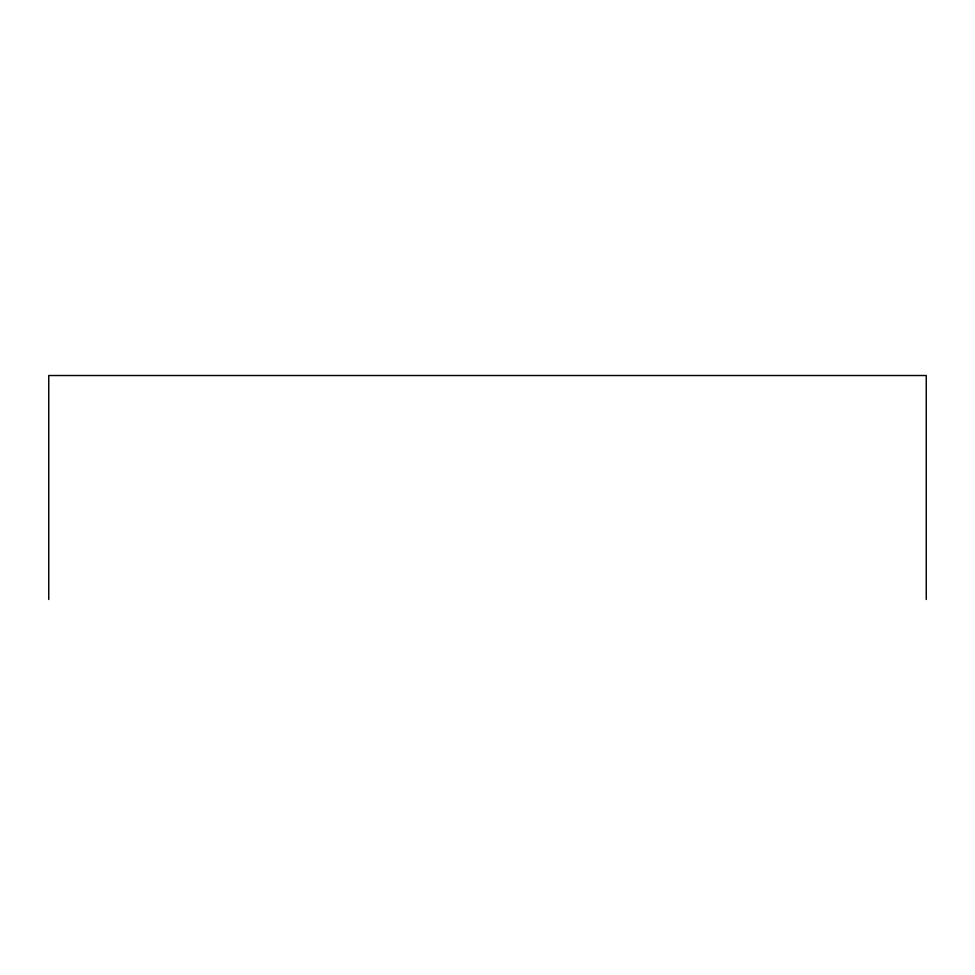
<?xml version="1.0" encoding="UTF-8"?>
<svg xmlns="http://www.w3.org/2000/svg" width="975" height="975" viewBox="0 0 975 975"><rect width="100%" height="100%" fill="white"/><g stroke="black" fill="none" stroke-linecap="round" stroke-linejoin="round"><path stroke-width="1.46" d="M926.25 599.479L926.25 375.521L48.75 375.521L48.75 599.479"/></g></svg>
